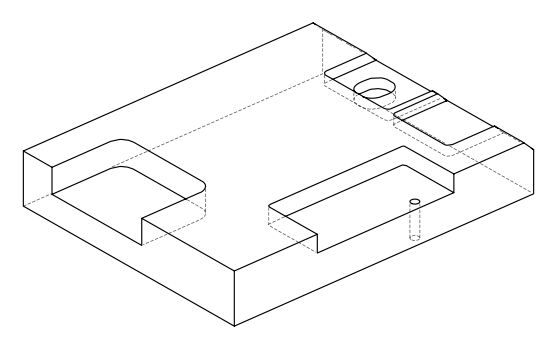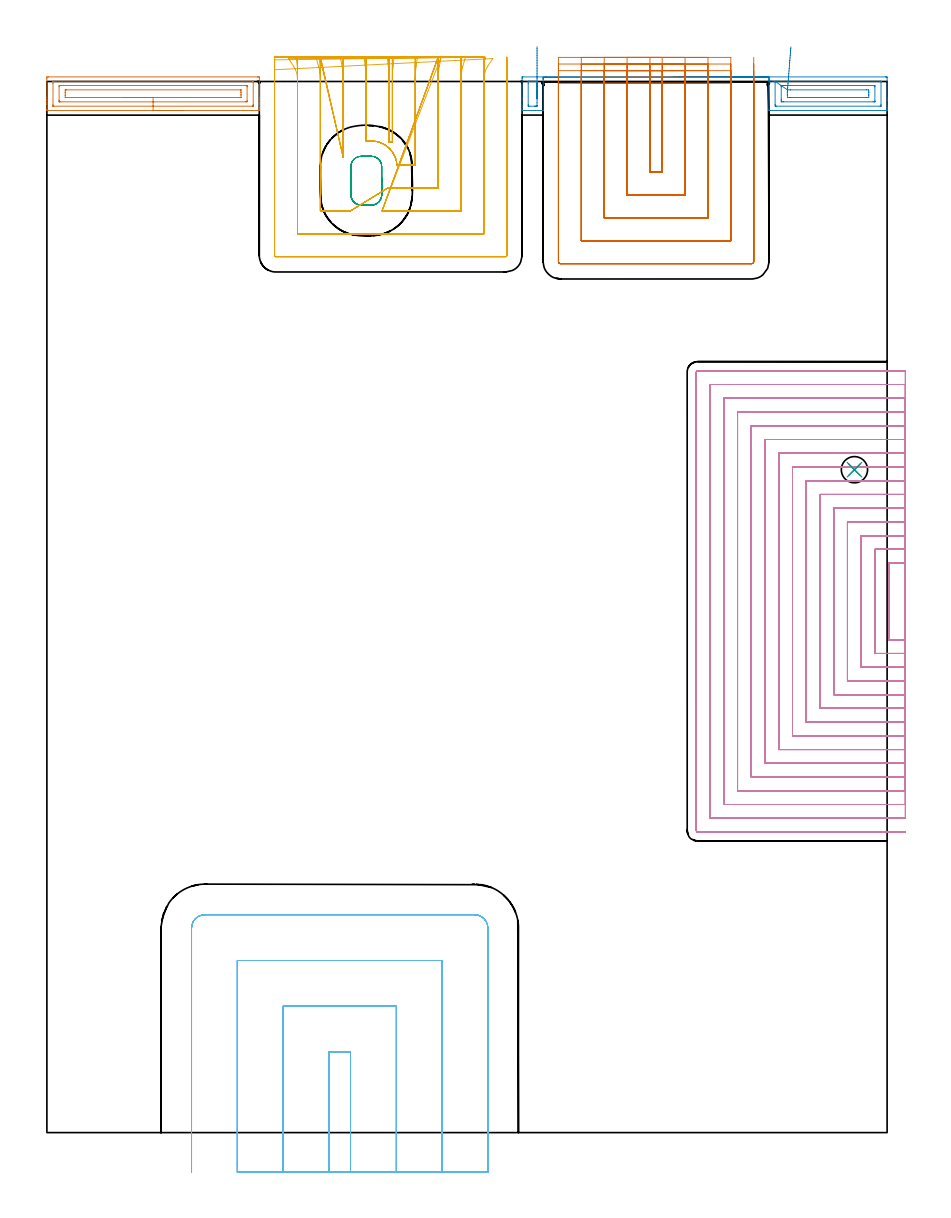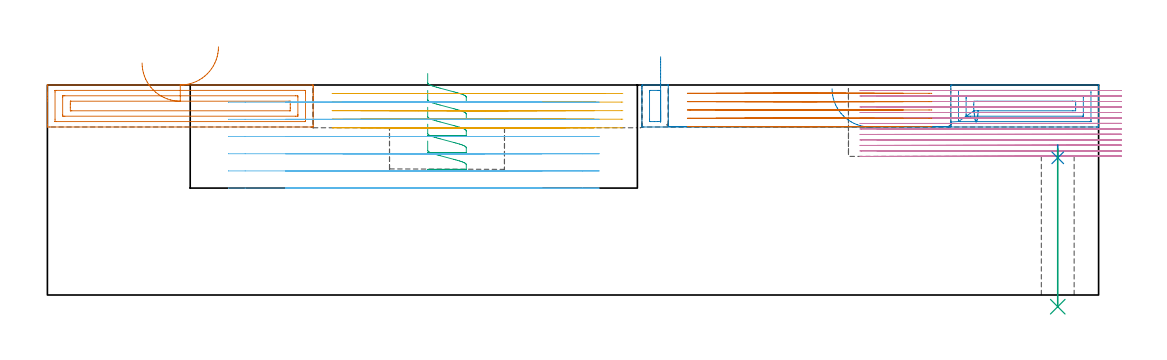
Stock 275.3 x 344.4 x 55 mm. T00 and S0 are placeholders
(PLAN: 9 operations, 7 tool changes, 169.3 min)
(1 AREA_MILL | FG_CHAMFER_SURFACE | UGT0205_001 | 2.49 min | 4588 mm3)
(2 AREA_MILL_1 | FG_CHAMFER_SURFACE_1 | UGT0205_001 | 2.62 min | 7422 mm3)
(3 MILL_RECTANGULAR_POCKET | POCKET_RECTANGULAR_STRAIGHT | UGT0201_136 | Follow Part, ap 5, ae 75% | 1.06 min | 20546 mm3)
(4 MILL_SLOT | SLOT_PARTIAL_RECTANGULAR | UGT0201_014 | Follow Part, ap 1.5, ae 75% | 129.8 min | 192353 mm3)
(5 MILL_SLOT_1 | SLOT_PARTIAL_RECTANGULAR_1 | NXT0201_013 | Follow Part, ap 2.5, ae 75% | 11.96 min | 48861 mm3)
(6 MILL_SLOT_2 | SLOT_PARTIAL_RECTANGULAR_2 | UGT0201_136 | Follow Part, ap 5, ae 75% | 12.47 min | 254989 mm3)
(7 MILL_SLOT_3 | SLOT_PARTIAL_RECTANGULAR_3 | NXT0201_013 | Follow Part, ap 2.5, ae 75% | 8.74 min | 47758 mm3)
(8 SPOT_DRILL | STEP1HOLE | NXT0321_9005460120000 | 0.03 min | 4 mm3)
(9 DRILL_THROUGH_HOLE_INTO_CENTER | STEP1HOLE | NXT0301_057 | 0.17 min | 2109 mm3)
(TOOL UGT0205_001 | Chamfer Mill 20 x 3 x 45 deg. | D20 FL50 Z2)
(TOOL UGT0201_136 | Carbide End Mill 20.0 | D20 FL30 Z4)
(TOOL UGT0201_014 | End mill 6 mm | D6 FL24 Z4)
(TOOL NXT0201_013 | ENDMILL 10mm | D10 FL30 Z4)
(TOOL NXT0321_9005460120000 | NC Spot Drill, 142deg, 12mm, Carbide, Uncoated | D12 PA142 FL30 Z2)
(TOOL NXT0301_057 | Carbide Drill 8.6mm [860.1-0860-026A1-MM 2214] | D8.6 PA140 FL47 Z2)
(OP 1 AREA_MILL)
G17 G21 G94 G90
T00 M6
G54
G17 G0 G90 X44.8 Y334.9 S1061 M3
G43 Z65. H0
G94 G1 X44.762 Z64.128 F250.
X44.648 Z63.264
X44.459 Z62.412
X44.197 Z61.58
X43.863 Z60.774
X43.46 Z60.
X42.992 Z59.264
X42.46 Z58.572
X41.871 Z57.929
X41.228 Z57.34
X40.536 Z56.808
X39.8 Z56.34
X39.026 Z55.937
X38.22 Z55.603
X37.388 Z55.341
X36.537 Z55.152
X35.672 Z55.038
X34.8 Z55.
X0.116
X0.01 Y334.903 Z54.989
X0. Y334.939 Z54.953
Y335.213 Z54.686
Y336.81 Z53.089
Y337.279 Z52.617
Y337.513 Z52.384
Y338.171 Z51.726
Y338.405 Z51.493
Y339.062 Z50.832
X0.001 Y345.305 Z44.592
X0.003 Y345.865 Z44.032
X0.007 Y345.891 Z44.005
X0.562 Y345.9 Z44.
X69.039
X69.338 Y345.896 Z44.002
X69.59 Y345.891 Z44.005
X69.6 Y345.633 Z44.263
Y339.062 Z50.832
Y338.405 Z51.493
Y338.171 Z51.726
Y337.513 Z52.384
Y337.279 Z52.617
Y336.81 Z53.089
Y335.964 Z53.935
Y335.495 Z54.403
Y335.212 Z54.686
X69.593 Y334.937 Z54.955
X69.59 Y334.903 Z54.989
X69.483 Y334.9 Z55.
X34.8
Y336.314 Z53.586
X2.267 Y336.315 Z53.585
X2.122 Y336.318 Z53.582
X2.028 Y336.321 Z53.579
X2.009 Y336.329 Z53.571
X2.007 Y336.339 Z53.561
X2.004 Y336.387 Z53.513
X2. Y336.728 Z53.172
Y343.862 Z46.038
X2.002 Y344.413 Z45.487
X2.005 Y344.455 Z45.445
X2.009 Y344.474 Z45.426
X2.013 Y344.479 Z45.421
X2.049 Y344.481 Z45.419
X2.195 Y344.485 Z45.415
X2.267 Y344.486 Z45.414
X67.333 Y344.485 Z45.415
X67.478 Y344.482 Z45.418
X67.573 Y344.479 Z45.421
X67.591 Y344.471 Z45.429
X67.593 Y344.461 Z45.439
X67.596 Y344.413 Z45.487
X67.6 Y344.072 Z45.828
Y336.938 Z52.962
X67.598 Y336.387 Z53.513
X67.595 Y336.345 Z53.555
X67.591 Y336.326 Z53.574
X67.587 Y336.321 Z53.579
X67.551 Y336.319 Z53.581
X67.405 Y336.315 Z53.585
X67.333 Y336.314 Z53.586
X34.8
Y337.728 Z52.172
X4.56
X4.119 Y337.729 Z52.171
X4.056 Y337.732 Z52.168
X4.023 Y337.735 Z52.165
X4.01 Y337.748 Z52.152
X4.005 Y337.814 Z52.086
X4.001 Y338.052 Z51.848
X4. Y338.171 Z51.729
X4.001 Y342.748 Z47.152
X4.006 Y342.867 Z47.033
X4.018 Y343.065 Z46.835
X4.119 Y343.067 Z46.833
X4.568 Y343.071 Z46.829
X65.04 Y343.072 Z46.828
X65.481 Y343.071 Z46.829
X65.544 Y343.068 Z46.832
X65.577 Y343.065 Z46.835
X65.59 Y343.052 Z46.848
X65.595 Y342.986 Z46.914
X65.599 Y342.748 Z47.152
X65.6 Y342.629 Z47.271
X65.599 Y338.052 Z51.848
X65.594 Y337.933 Z51.967
X65.582 Y337.735 Z52.165
X65.481 Y337.733 Z52.167
X65.032 Y337.729 Z52.171
X34.8 Y337.728 Z52.172
Y339.143 Z50.757
X6.163
X6.072 Y339.144 Z50.756
X6.028 Y339.147 Z50.753
X6.013 Y339.149 Z50.751
X6.01 Y339.161 Z50.739
X6.001 Y339.851 Z50.049
X6. Y339.954 Z49.946
Y340.743 Z49.157
X6.001 Y340.846 Z49.054
X6.007 Y341.628 Z48.272
X6.012 Y341.651 Z48.249
X6.029 Y341.653 Z48.247
X6.079 Y341.655 Z48.245
X6.18 Y341.657 Z48.243
X6.382
X63.437
X63.528 Y341.655 Z48.245
X63.572 Y341.653 Z48.247
X63.587 Y341.651 Z48.249
X63.59 Y341.639 Z48.261
X63.6 Y340.949 Z48.951
Y340.846 Z49.054
Y340.057 Z49.843
Y339.954 Z49.946
X63.593 Y339.172 Z50.728
X63.588 Y339.149 Z50.751
X63.571 Y339.147 Z50.753
X63.521 Y339.145 Z50.755
X63.42 Y339.143 Z50.757
X63.218
X34.8
X33.928 Z50.795
X33.064 Z50.909
X32.212 Z51.098
X31.38 Z51.36
X30.574 Z51.694
X29.8 Z52.097
X29.064 Z52.566
X28.372 Z53.097
X27.729 Z53.686
X27.14 Z54.33
X26.609 Z55.022
X26.14 Z55.757
X25.737 Z56.531
X25.403 Z57.337
X25.141 Z58.169
X24.952 Z59.021
X24.838 Z59.886
X24.8 Z60.757
G0 Z65.
M5
M2
(OP 2 AREA_MILL_1)
G17 G21 G94 G90
T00 M6
G54
G17 G0 G90 X205.5 Y345.9 S1061 M3
G43 Z65. H0
Z54.
G94 G1 X205.538 Z53.129 F250.
X205.652 Z52.264
X205.841 Z51.412
X206.103 Z50.58
X206.437 Z49.774
X206.84 Z49.
X207.308 Z48.264
X207.84 Z47.572
X208.429 Z46.929
X209.072 Z46.34
X209.764 Z45.809
X210.5 Z45.34
X211.274 Z44.937
X212.08 Z44.603
X212.912 Z44.341
X213.764 Z44.152
X214.628 Z44.038
X215.5 Z44.
X274.721
X275.021 Y345.897 Z44.002
X275.29 Y345.891 Z44.006
X275.3 Y345.617 Z44.28
Y339.062 Z50.832
Y338.438 Z51.46
Y338.171 Z51.726
Y336.387 Z53.508
Y335.852 Z54.046
Y335.495 Z54.403
Y335.257 Z54.642
X275.293 Y334.942 Z54.949
X275.29 Y334.903 Z54.988
X275.167 Y334.9 Z55.
X236.873
X236.61 Y334.904 Z54.99
X236.606 Y334.99 Z54.905
X236.6 Y335.265 Z54.63
Y345.799 Z44.1
X236.428 Z44.099
X236.147 Y345.8 Z44.1
X236.019 Y345.798 Z44.096
X236.016 Y345.796 Z44.093
X236.013 Y345.799 Z44.098
Y345.8 Z44.1
X236.009 Y345.797 Z44.097
X236.006 Z44.095
X236.004 Z44.096
X235.986 Y345.8 Z44.1
X235.963
X235.929 Y345.799 Z44.095
X235.812
X235.752
X235.537 Y345.8 Z44.1
X163.848
X163.403 Y345.799 Z44.095
X163.393 Y345.801 Z44.099
X163.304 Y345.8 Z44.1
X162.6
Y345.354 Z44.546
X162.599 Y345.35 Z44.547
X162.6 Y345.304 Z44.594
Y345.129 Z44.769
Y334.934 Z54.962
X162.59 Y334.904 Z54.993
X162.588 Y334.902 Z54.995
X162.513 Y334.9 Z55.
X155.833
X155.71 Y334.903 Z54.988
X155.707 Y334.942 Z54.949
X155.7 Y335.257 Z54.642
Y335.853 Z54.046
Y336.387 Z53.508
Y338.438 Z51.46
Y339.062 Z50.832
Y345.304 Z44.592
X155.702 Y345.619 Z44.278
X155.71 Y345.891 Z44.005
X155.982 Y345.899 Z43.999
X215.5 Y345.9 Z44.
X217.114 Y345.8 Z44.1
X235.537
X235.752 Y345.799 Z44.095
X235.773
X235.929
X235.94 Z44.097
X235.963 Y345.8 Z44.1
X235.985
X236.004 Y345.797 Z44.096
X236.006 Z44.095
X236.009 Z44.097
X236.012 Y345.8 Z44.1
X236.013 Y345.799 Z44.098
X236.016 Y345.796 Z44.093
X236.019 Y345.797 Z44.097
X236.147 Y345.8 Z44.1
X236.6 Y345.799
X236.607 Y344.592 Z45.307
X238.61 Y344.469 Z45.431
X238.809 Y344.479 Z45.421
X238.954 Y344.484 Z45.416
X239.027 Y344.485 Z45.415
X239.099 Y344.486 Z45.414
X273.013 Y344.485 Z45.415
X273.159 Y344.483 Z45.417
X273.254 Y344.479 Z45.421
X273.291 Y344.473 Z45.427
X273.294 Y344.463 Z45.437
X273.297 Y344.413 Z45.487
X273.3 Y344.053 Z45.847
Y336.919 Z52.981
X273.297 Y336.387 Z53.513
X273.294 Y336.343 Z53.557
X273.291 Y336.326 Z53.574
X273.231 Y336.321 Z53.579
X273.086 Y336.316 Z53.584
X273.013 Y336.314 Z53.586
X239.027 Y336.315 Z53.585
X238.881 Y336.317 Z53.583
X238.61 Y336.323 Z53.577
X238.607 Y336.387 Z53.513
X238.601 Y336.887 Z53.014
Y344.02 Z45.88
X238.607 Y344.413 Z45.487
X238.61 Y344.469 Z45.431
X240.614 Y343.065 Z46.835
X240.66 Y343.066 Z46.834
X240.881 Y343.069 Z46.831
X241.33 Y343.071 Z46.829
X241.771
X271.159
X271.222 Y343.07 Z46.83
X271.26 Y343.068 Z46.832
X271.276 Y343.065 Z46.835
X271.29 Y343.05 Z46.85
X271.297 Y342.77 Z47.13
X271.299 Y342.629 Z47.271
X271.3 Y338.03 Z51.87
X271.297 Y337.889 Z52.011
X271.292 Y337.795 Z52.105
X271.287 Y337.735 Z52.165
X271.268 Y337.733 Z52.167
X271.159 Y337.731 Z52.169
X270.71 Y337.729 Z52.171
X241.322
X240.881 Y337.73 Z52.17
X240.734 Y337.732 Z52.168
X240.625 Y337.735 Z52.165
X240.61 Y337.89 Z52.01
X240.604 Y338.171 Z51.729
X240.601 Y338.451 Z51.449
Y342.629 Z47.271
X240.602 Y342.908 Z46.992
X240.614 Y343.065 Z46.835
X242.662 Y341.65 Z48.25
X242.746 Y341.653 Z48.247
X243.552 Y341.657 Z48.243
X243.632
X268.568
X269.288 Y341.65 Z48.25
X269.299 Y340.924 Z48.976
X269.3 Y340.846 Z49.054
Y340.032 Z49.868
X269.299 Y339.954 Z49.946
X269.291 Y339.15 Z50.75
X268.487 Y339.143 Z50.757
X268.407
X243.472
X242.662 Y339.15 Z50.75
X242.604 Y339.954 Z49.946
X242.601 Y340.015 Z49.885
Y340.846 Z49.054
X242.603 Y340.905 Z48.995
X242.662 Y341.65 Z48.25
X242.713 Y342.292 Z47.661
X242.767 Y342.983 Z47.131
X242.825 Y343.717 Z46.664
X242.887 Y344.489 Z46.262
X242.95 Y345.293 Z45.93
X243.016 Y346.123 Z45.669
X243.083 Y346.972 Z45.481
X243.152 Y347.835 Z45.369
X243.22 Y348.704 Z45.332
X243.289 Y349.573 Z45.371
X243.358 Y350.435 Z45.487
X243.425 Y351.283 Z45.677
X243.49 Y352.112 Z45.94
X243.554 Y352.915 Z46.275
X243.615 Y353.686 Z46.679
X243.673 Y354.419 Z47.149
X243.728 Y355.108 Z47.682
X243.778 Y355.748 Z48.272
G0 Z65.
X160.6 Y355.793
Z48.249
G1 Y355.15 Z47.66
Y354.458 Z47.129
Y353.722 Z46.66
Y352.948 Z46.257
Y352.142 Z45.923
Y351.31 Z45.661
Y350.458 Z45.472
Y349.593 Z45.358
Y348.722 Z45.32
Y347.85 Z45.358
Y346.985 Z45.472
Y346.134 Z45.661
Y345.302 Z45.923
Y344.496 Z46.257
Y343.722 Z46.66
Y342.986 Z47.129
Y342.294 Z47.66
Y341.651 Z48.249
Y337.411 Z52.489
X160.599 Y336.519 Z53.381
X160.597 Y336.387 Z53.513
X160.594 Y336.34 Z53.56
X160.591 Y336.323 Z53.577
X160.423 Y336.32 Z53.58
X160.132 Y336.316 Z53.584
X159.987 Y336.314 Z53.586
X159.914
X157.987 Y336.315 Z53.585
X157.842 Y336.318 Z53.582
X157.746 Y336.321 Z53.579
X157.709 Y336.326 Z53.574
X157.707 Y336.337 Z53.563
X157.704 Y336.387 Z53.513
X157.7 Y336.747 Z53.153
Y343.881 Z46.019
X157.704 Y344.413 Z45.487
X157.706 Y344.457 Z45.443
X157.709 Y344.474 Z45.426
X157.769 Y344.479 Z45.421
X157.914 Y344.484 Z45.416
X157.987 Y344.485 Z45.415
X158.95 Y344.486 Z45.414
X159.772 Y344.482 Z45.418
X159.841 Y344.479 Z45.421
X160.59 Y344.413 Z45.487
X160.599 Y343.653 Z46.247
X160.6 Y343.521 Z46.379
Y342.761 Z47.139
Y341.651 Z48.249
Y341.061 Z48.892
Y340.53 Z49.585
Y340.062 Z50.32
Y339.659 Z51.094
Y339.325 Z51.9
Y339.063 Z52.732
Y338.874 Z53.584
Y338.76 Z54.449
Y338.722 Z55.32
Y338.76 Z56.192
Y338.874 Z57.057
Y339.063 Z57.908
Y339.325 Z58.74
Y339.659 Z59.546
Y340.062 Z60.32
Y340.53 Z61.056
Y341.061 Z61.748
Y341.651 Z62.391
G0 Z65.
M5
M2
(OP 3 MILL_RECTANGULAR_POCKET)
G17 G21 G94 G90
T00 M6
G54
G17 G0 G90 X99.6 Y316.404 S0 M3
G43 Z65. H0
Z58.
G94 G1 Y307.116 Z55.511 F250.
X99.663 Y306.622 Z55.378
X99.798 Y306.143 Z55.244
X100. Y305.689 Z55.111
X100.267 Y305.269 Z54.978
X100.592 Y304.892 Z54.845
X100.969 Y304.567 Z54.711
X101.389 Y304.3 Z54.578
X101.843 Y304.098 Z54.445
X102.322 Y303.963 Z54.311
X102.816 Y303.9 Z54.178
X106.484 Z53.195
X106.978 Y303.963 Z53.062
X107.457 Y304.098 Z52.928
X107.911 Y304.3 Z52.795
X108.331 Y304.567 Z52.662
X108.708 Y304.892 Z52.528
X109.033 Y305.269 Z52.395
X109.3 Y305.689 Z52.262
X109.502 Y306.143 Z52.129
X109.637 Y306.622 Z51.995
X109.7 Y307.116 Z51.862
Y307.3 Z51.812
Y311.9 Z50.58
Y316.5 F500.
G3 X106.3 Y319.9 R3.4
G1 X103.
G3 X99.6 Y316.5 R3.4
G1 Y307.3
G3 X103. Y303.9 R3.4
G1 X106.3
G3 X109.7 Y307.3 R3.4
G1 Y311.9
Y312.9
G0 X99.6 Y316.404 Z53.58
G1 Y307.3 Z51.141 F250.
Y307.116 Z51.091
X99.663 Y306.622 Z50.958
X99.798 Y306.143 Z50.825
X100. Y305.689 Z50.691
X100.267 Y305.269 Z50.558
X100.592 Y304.892 Z50.425
X100.969 Y304.567 Z50.291
X101.389 Y304.3 Z50.158
X101.843 Y304.098 Z50.025
X102.322 Y303.963 Z49.891
X102.816 Y303.9 Z49.758
X106.484 Z48.775
X106.978 Y303.963 Z48.642
X107.457 Y304.098 Z48.508
X107.911 Y304.3 Z48.375
X108.331 Y304.567 Z48.242
X108.708 Y304.892 Z48.108
X109.033 Y305.269 Z47.975
X109.3 Y305.689 Z47.842
X109.502 Y306.143 Z47.709
X109.637 Y306.622 Z47.575
X109.7 Y307.116 Z47.442
Y311.9 Z46.16
Y316.5 F500.
G3 X106.3 Y319.9 R3.4
G1 X103.
G3 X99.6 Y316.5 R3.4
G1 Y307.3
G3 X103. Y303.9 R3.4
G1 X106.3
G3 X109.7 Y307.3 R3.4
G1 Y311.9
Y312.9
G0 X99.6 Y316.404 Z49.16
G1 Y307.116 Z46.671 F250.
X99.663 Y306.622 Z46.538
X99.798 Y306.143 Z46.405
X100. Y305.689 Z46.271
X100.267 Y305.269 Z46.138
X100.592 Y304.892 Z46.005
X100.969 Y304.567 Z45.871
X101.389 Y304.3 Z45.738
X101.843 Y304.098 Z45.605
X102.322 Y303.963 Z45.471
X102.816 Y303.9 Z45.338
X106.484 Z44.355
X106.978 Y303.963 Z44.222
X107.457 Y304.098 Z44.088
X107.911 Y304.3 Z43.955
X108.331 Y304.567 Z43.822
X108.708 Y304.892 Z43.688
X109.033 Y305.269 Z43.555
X109.3 Y305.689 Z43.422
X109.502 Y306.143 Z43.289
X109.637 Y306.622 Z43.155
X109.7 Y307.116 Z43.022
Y307.3 Z42.973
Y311.9 Z41.74
Y316.5 F500.
G3 X106.3 Y319.9 R3.4
G1 X103.
G3 X99.6 Y316.5 R3.4
G1 Y307.3
G3 X103. Y303.9 R3.4
G1 X106.3
G3 X109.7 Y307.3 R3.4
G1 Y311.9
Y312.9
G0 X99.6 Y316.404 Z44.74
G1 Y307.116 Z42.251 F250.
X99.663 Y306.622 Z42.118
X99.798 Y306.143 Z41.985
X100. Y305.689 Z41.851
X100.267 Y305.269 Z41.718
X100.592 Y304.892 Z41.585
X100.969 Y304.567 Z41.451
X101.389 Y304.3 Z41.318
X101.843 Y304.098 Z41.185
X102.322 Y303.963 Z41.051
X102.816 Y303.9 Z40.918
X106.484 Z39.935
X106.978 Y303.963 Z39.802
X107.457 Y304.098 Z39.668
X107.911 Y304.3 Z39.535
X108.331 Y304.567 Z39.402
X108.708 Y304.892 Z39.269
X109.033 Y305.269 Z39.135
X109.3 Y305.689 Z39.002
X109.502 Y306.143 Z38.869
X109.637 Y306.622 Z38.735
X109.7 Y307.116 Z38.602
Y307.3 Z38.553
Y311.9 Z37.32
Y316.5 F500.
G3 X106.3 Y319.9 R3.4
G1 X103.
G3 X99.6 Y316.5 R3.4
G1 Y307.3
G3 X103. Y303.9 R3.4
G1 X106.3
G3 X109.7 Y307.3 R3.4
G1 Y311.9
Y312.9
G0 X99.6 Y316.404 Z40.32
G1 Y307.116 Z37.831 F250.
X99.663 Y306.622 Z37.698
X99.798 Y306.143 Z37.565
X100. Y305.689 Z37.431
X100.267 Y305.269 Z37.298
X100.592 Y304.892 Z37.165
X100.969 Y304.567 Z37.031
X101.389 Y304.3 Z36.898
X101.843 Y304.098 Z36.765
X102.322 Y303.963 Z36.631
X102.816 Y303.9 Z36.498
X106.484 Z35.515
X106.978 Y303.963 Z35.382
X107.457 Y304.098 Z35.248
X107.911 Y304.3 Z35.115
X108.331 Y304.567 Z34.982
X108.708 Y304.892 Z34.849
X109.033 Y305.269 Z34.715
X109.3 Y305.689 Z34.582
X109.502 Y306.143 Z34.449
X109.637 Y306.622 Z34.315
X109.7 Y307.116 Z34.182
Y307.3 Z34.133
Y311.9 Z32.9
Y316.5 F500.
G3 X106.3 Y319.9 R3.4
G1 X103.
G3 X99.6 Y316.5 R3.4
G1 Y307.3
G3 X103. Y303.9 R3.4
G1 X106.3
G3 X109.7 Y307.3 R3.4
G1 Y311.9
Y312.9
G0 Z65.
M5
M2
(OP 4 MILL_SLOT)
G17 G21 G94 G90
T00 M6
G54
G17 G0 G90 X281.3 Y186.6 S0 M3
G43 Z65. H0
Z53.561
G94 G1 X278.3 F250.
X275.8 F500.
Y161.5
X278.3
X281.3 F250.
Y191.1
X278.3
X271.3 F500.
Y157.
X278.3
X281.3 F250.
Y195.6
X278.3
X266.8 F500.
Y152.5
X278.3
X281.3 F250.
Y200.1
X278.3
X262.3 F500.
Y148.
X278.3
X281.3 F250.
Y204.6
X278.3
X257.8 F500.
Y143.5
X278.3
X281.3 F250.
Y209.1
X278.3
X253.3 F500.
Y139.
X278.3
X281.3 F250.
Y213.6
X278.3
X248.8 F500.
Y134.5
X278.3
X281.3 F250.
Y218.1
X278.3
X244.3 F500.
Y130.
X278.3
X281.3 F250.
Y222.6
X278.3
X239.8 F500.
Y125.5
X278.3
X281.3 F250.
Y227.1
X278.3
X235.3 F500.
Y121.
X278.3
X281.3 F250.
Y231.6
X278.3
X230.8 F500.
Y116.5
X278.3
X281.3 F250.
Y236.1
X278.3
X226.3 F500.
Y112.
X278.3
X281.3 F250.
Y240.6
X278.3
X221.8 F500.
Y107.5
X278.3
X281.3 F250.
Y245.1
X278.3
X217.3 F500.
Y103.
X278.3
X281.3 F250.
Y249.6
X278.3
X213.2 F500.
G3 X212.8 Y249.2 R0.4
G1 Y98.9
G3 X213.2 Y98.5 R0.4
G1 X278.3
X281.3 F250.
G0 Y186.6 Z52.123
G1 X278.3
X275.8 F500.
Y161.5
X278.3
X281.3 F250.
Y191.1
X278.3
X271.3 F500.
Y157.
X278.3
X281.3 F250.
Y195.6
X278.3
X266.8 F500.
Y152.5
X278.3
X281.3 F250.
Y200.1
X278.3
X262.3 F500.
Y148.
X278.3
X281.3 F250.
Y204.6
X278.3
X257.8 F500.
Y143.5
X278.3
X281.3 F250.
Y209.1
X278.3
X253.3 F500.
Y139.
X278.3
X281.3 F250.
Y213.6
X278.3
X248.8 F500.
Y134.5
X278.3
X281.3 F250.
Y218.1
X278.3
X244.3 F500.
Y130.
X278.3
X281.3 F250.
Y222.6
X278.3
X239.8 F500.
Y125.5
X278.3
X281.3 F250.
Y227.1
X278.3
X235.3 F500.
Y121.
X278.3
X281.3 F250.
Y231.6
X278.3
X230.8 F500.
Y116.5
X278.3
X281.3 F250.
Y236.1
X278.3
X226.3 F500.
Y112.
X278.3
X281.3 F250.
Y240.6
X278.3
X221.8 F500.
Y107.5
X278.3
X281.3 F250.
Y245.1
X278.3
X217.3 F500.
Y103.
X278.3
X281.3 F250.
Y249.6
X278.3
X213.2 F500.
G3 X212.8 Y249.2 R0.4
G1 Y98.9
G3 X213.2 Y98.5 R0.4
G1 X278.3
X281.3 F250.
G0 Y186.6 Z50.685
G1 X278.3
X275.8 F500.
Y161.5
X278.3
X281.3 F250.
Y191.1
X278.3
X271.3 F500.
Y157.
X278.3
X281.3 F250.
Y195.6
X278.3
X266.8 F500.
Y152.5
X278.3
X281.3 F250.
Y200.1
X278.3
X262.3 F500.
Y148.
X278.3
X281.3 F250.
Y204.6
X278.3
X257.8 F500.
Y143.5
X278.3
X281.3 F250.
Y209.1
X278.3
X253.3 F500.
Y139.
X278.3
X281.3 F250.
Y213.6
X278.3
X248.8 F500.
Y134.5
X278.3
X281.3 F250.
Y218.1
X278.3
X244.3 F500.
Y130.
X278.3
X281.3 F250.
Y222.6
X278.3
X239.8 F500.
Y125.5
X278.3
X281.3 F250.
Y227.1
X278.3
X235.3 F500.
Y121.
X278.3
X281.3 F250.
Y231.6
X278.3
X230.8 F500.
Y116.5
X278.3
X281.3 F250.
Y236.1
X278.3
X226.3 F500.
Y112.
X278.3
X281.3 F250.
Y240.6
X278.3
X221.8 F500.
Y107.5
X278.3
X281.3 F250.
Y245.1
X278.3
X217.3 F500.
Y103.
X278.3
X281.3 F250.
Y249.6
X278.3
X213.2 F500.
G3 X212.8 Y249.2 R0.4
G1 Y98.9
G3 X213.2 Y98.5 R0.4
G1 X278.3
X281.3 F250.
G0 Y186.6 Z49.246
G1 X278.3
X275.8 F500.
Y161.5
X278.3
X281.3 F250.
Y191.1
X278.3
X271.3 F500.
Y157.
X278.3
X281.3 F250.
Y195.6
X278.3
X266.8 F500.
Y152.5
X278.3
X281.3 F250.
Y200.1
X278.3
X262.3 F500.
Y148.
X278.3
X281.3 F250.
Y204.6
X278.3
X257.8 F500.
Y143.5
X278.3
X281.3 F250.
Y209.1
X278.3
X253.3 F500.
Y139.
X278.3
X281.3 F250.
Y213.6
X278.3
X248.8 F500.
Y134.5
X278.3
X281.3 F250.
Y218.1
X278.3
X244.3 F500.
Y130.
X278.3
X281.3 F250.
Y222.6
X278.3
X239.8 F500.
Y125.5
X278.3
X281.3 F250.
Y227.1
X278.3
X235.3 F500.
Y121.
X278.3
X281.3 F250.
Y231.6
X278.3
X230.8 F500.
Y116.5
X278.3
X281.3 F250.
Y236.1
X278.3
X226.3 F500.
Y112.
X278.3
X281.3 F250.
Y240.6
X278.3
X221.8 F500.
Y107.5
X278.3
X281.3 F250.
Y245.1
X278.3
X217.3 F500.
Y103.
X278.3
X281.3 F250.
Y249.6
X278.3
X213.2 F500.
G3 X212.8 Y249.2 R0.4
G1 Y98.9
G3 X213.2 Y98.5 R0.4
G1 X278.3
X281.3 F250.
G0 Y186.6 Z47.808
G1 X278.3
X275.8 F500.
Y161.5
X278.3
X281.3 F250.
Y191.1
X278.3
X271.3 F500.
Y157.
X278.3
X281.3 F250.
Y195.6
X278.3
X266.8 F500.
Y152.5
X278.3
X281.3 F250.
Y200.1
X278.3
X262.3 F500.
Y148.
X278.3
X281.3 F250.
Y204.6
X278.3
X257.8 F500.
Y143.5
X278.3
X281.3 F250.
Y209.1
X278.3
X253.3 F500.
Y139.
X278.3
X281.3 F250.
Y213.6
X278.3
X248.8 F500.
Y134.5
X278.3
X281.3 F250.
Y218.1
X278.3
X244.3 F500.
Y130.
X278.3
X281.3 F250.
Y222.6
X278.3
X239.8 F500.
Y125.5
X278.3
X281.3 F250.
Y227.1
X278.3
X235.3 F500.
Y121.
X278.3
X281.3 F250.
Y231.6
X278.3
X230.8 F500.
Y116.5
X278.3
X281.3 F250.
Y236.1
X278.3
X226.3 F500.
Y112.
X278.3
X281.3 F250.
Y240.6
X278.3
X221.8 F500.
Y107.5
X278.3
X281.3 F250.
Y245.1
X278.3
X217.3 F500.
Y103.
X278.3
X281.3 F250.
Y249.6
X278.3
X213.2 F500.
G3 X212.8 Y249.2 R0.4
G1 Y98.9
G3 X213.2 Y98.5 R0.4
G1 X278.3
X281.3 F250.
G0 Y186.6 Z46.369
G1 X278.3
X275.8 F500.
Y161.5
X278.3
X281.3 F250.
Y191.1
X278.3
X271.3 F500.
Y157.
X278.3
X281.3 F250.
Y195.6
X278.3
X266.8 F500.
Y152.5
X278.3
X281.3 F250.
Y200.1
X278.3
X262.3 F500.
Y148.
X278.3
X281.3 F250.
Y204.6
X278.3
X257.8 F500.
Y143.5
X278.3
X281.3 F250.
Y209.1
X278.3
X253.3 F500.
Y139.
X278.3
X281.3 F250.
Y213.6
X278.3
X248.8 F500.
Y134.5
X278.3
X281.3 F250.
Y218.1
X278.3
X244.3 F500.
Y130.
X278.3
X281.3 F250.
Y222.6
X278.3
X239.8 F500.
Y125.5
X278.3
X281.3 F250.
Y227.1
X278.3
X235.3 F500.
Y121.
X278.3
X281.3 F250.
Y231.6
X278.3
X230.8 F500.
Y116.5
X278.3
X281.3 F250.
Y236.1
X278.3
X226.3 F500.
Y112.
X278.3
X281.3 F250.
Y240.6
X278.3
X221.8 F500.
Y107.5
X278.3
X281.3 F250.
Y245.1
X278.3
X217.3 F500.
Y103.
X278.3
X281.3 F250.
Y249.6
X278.3
X213.2 F500.
G3 X212.8 Y249.2 R0.4
G1 Y98.9
G3 X213.2 Y98.5 R0.4
G1 X278.3
X281.3 F250.
G0 Y186.6 Z44.931
G1 X278.3
X275.8 F500.
Y161.5
X278.3
X281.3 F250.
Y191.1
X278.3
X271.3 F500.
Y157.
X278.3
X281.3 F250.
Y195.6
X278.3
X266.8 F500.
Y152.5
X278.3
X281.3 F250.
Y200.1
X278.3
X262.3 F500.
Y148.
X278.3
X281.3 F250.
Y204.6
X278.3
X257.8 F500.
Y143.5
X278.3
X281.3 F250.
Y209.1
X278.3
X253.3 F500.
Y139.
X278.3
X281.3 F250.
Y213.6
X278.3
X248.8 F500.
Y134.5
X278.3
X281.3 F250.
Y218.1
X278.3
X244.3 F500.
Y130.
X278.3
X281.3 F250.
Y222.6
X278.3
X239.8 F500.
Y125.5
X278.3
X281.3 F250.
Y227.1
X278.3
X235.3 F500.
Y121.
X278.3
X281.3 F250.
Y231.6
X278.3
X230.8 F500.
Y116.5
X278.3
X281.3 F250.
Y236.1
X278.3
X226.3 F500.
Y112.
X278.3
X281.3 F250.
Y240.6
X278.3
X221.8 F500.
Y107.5
X278.3
X281.3 F250.
Y245.1
X278.3
X217.3 F500.
Y103.
X278.3
X281.3 F250.
Y249.6
X278.3
X213.2 F500.
G3 X212.8 Y249.2 R0.4
G1 Y98.9
G3 X213.2 Y98.5 R0.4
G1 X278.3
X281.3 F250.
G0 Y186.6 Z43.492
G1 X278.3
X275.8 F500.
Y161.5
X278.3
X281.3 F250.
Y191.1
X278.3
X271.3 F500.
Y157.
X278.3
X281.3 F250.
Y195.6
X278.3
X266.8 F500.
Y152.5
X278.3
X281.3 F250.
Y200.1
X278.3
X262.3 F500.
Y148.
X278.3
X281.3 F250.
Y204.6
X278.3
X257.8 F500.
Y143.5
X278.3
X281.3 F250.
Y209.1
X278.3
X253.3 F500.
Y139.
X278.3
X281.3 F250.
Y213.6
X278.3
X248.8 F500.
Y134.5
X278.3
X281.3 F250.
Y218.1
X278.3
X244.3 F500.
Y130.
X278.3
X281.3 F250.
Y222.6
X278.3
X239.8 F500.
Y125.5
X278.3
X281.3 F250.
Y227.1
X278.3
X235.3 F500.
Y121.
X278.3
X281.3 F250.
Y231.6
X278.3
X230.8 F500.
Y116.5
X278.3
X281.3 F250.
Y236.1
X278.3
X226.3 F500.
Y112.
X278.3
X281.3 F250.
Y240.6
X278.3
X221.8 F500.
Y107.5
X278.3
X281.3 F250.
Y245.1
X278.3
X217.3 F500.
Y103.
X278.3
X281.3 F250.
Y249.6
X278.3
X213.2 F500.
G3 X212.8 Y249.2 R0.4
G1 Y98.9
G3 X213.2 Y98.5 R0.4
G1 X278.3
X281.3 F250.
G0 Y186.6 Z42.054
G1 X278.3
X275.8 F500.
Y161.5
X278.3
X281.3 F250.
Y191.1
X278.3
X271.3 F500.
Y157.
X278.3
X281.3 F250.
Y195.6
X278.3
X266.8 F500.
Y152.5
X278.3
X281.3 F250.
Y200.1
X278.3
X262.3 F500.
Y148.
X278.3
X281.3 F250.
Y204.6
X278.3
X257.8 F500.
Y143.5
X278.3
X281.3 F250.
Y209.1
X278.3
X253.3 F500.
Y139.
X278.3
X281.3 F250.
Y213.6
X278.3
X248.8 F500.
Y134.5
X278.3
X281.3 F250.
Y218.1
X278.3
X244.3 F500.
Y130.
X278.3
X281.3 F250.
Y222.6
X278.3
X239.8 F500.
Y125.5
X278.3
X281.3 F250.
Y227.1
X278.3
X235.3 F500.
Y121.
X278.3
X281.3 F250.
Y231.6
X278.3
X230.8 F500.
Y116.5
X278.3
X281.3 F250.
Y236.1
X278.3
X226.3 F500.
Y112.
X278.3
X281.3 F250.
Y240.6
X278.3
X221.8 F500.
Y107.5
X278.3
X281.3 F250.
Y245.1
X278.3
X217.3 F500.
Y103.
X278.3
X281.3 F250.
Y249.6
X278.3
X213.2 F500.
G3 X212.8 Y249.2 R0.4
G1 Y98.9
G3 X213.2 Y98.5 R0.4
G1 X278.3
X281.3 F250.
G0 Y186.6 Z40.615
G1 X278.3
X275.8 F500.
Y161.5
X278.3
X281.3 F250.
Y191.1
X278.3
X271.3 F500.
Y157.
X278.3
X281.3 F250.
Y195.6
X278.3
X266.8 F500.
Y152.5
X278.3
X281.3 F250.
Y200.1
X278.3
X262.3 F500.
Y148.
X278.3
X281.3 F250.
Y204.6
X278.3
X257.8 F500.
Y143.5
X278.3
X281.3 F250.
Y209.1
X278.3
X253.3 F500.
Y139.
X278.3
X281.3 F250.
Y213.6
X278.3
X248.8 F500.
Y134.5
X278.3
X281.3 F250.
Y218.1
X278.3
X244.3 F500.
Y130.
X278.3
X281.3 F250.
Y222.6
X278.3
X239.8 F500.
Y125.5
X278.3
X281.3 F250.
Y227.1
X278.3
X235.3 F500.
Y121.
X278.3
X281.3 F250.
Y231.6
X278.3
X230.8 F500.
Y116.5
X278.3
X281.3 F250.
Y236.1
X278.3
X226.3 F500.
Y112.
X278.3
X281.3 F250.
Y240.6
X278.3
X221.8 F500.
Y107.5
X278.3
X281.3 F250.
Y245.1
X278.3
X217.3 F500.
Y103.
X278.3
X281.3 F250.
Y249.6
X278.3
X213.2 F500.
G3 X212.8 Y249.2 R0.4
G1 Y98.9
G3 X213.2 Y98.5 R0.4
G1 X278.3
X281.3 F250.
G0 Y186.6 Z39.177
G1 X278.3
X275.8 F500.
Y161.5
X278.3
X281.3 F250.
Y191.1
X278.3
X271.3 F500.
Y157.
X278.3
X281.3 F250.
Y195.6
X278.3
X266.8 F500.
Y152.5
X278.3
X281.3 F250.
Y200.1
X278.3
X262.3 F500.
Y148.
X278.3
X281.3 F250.
Y204.6
X278.3
X257.8 F500.
Y143.5
X278.3
X281.3 F250.
Y209.1
X278.3
X253.3 F500.
Y139.
X278.3
X281.3 F250.
Y213.6
X278.3
X248.8 F500.
Y134.5
X278.3
X281.3 F250.
Y218.1
X278.3
X244.3 F500.
Y130.
X278.3
X281.3 F250.
Y222.6
X278.3
X239.8 F500.
Y125.5
X278.3
X281.3 F250.
Y227.1
X278.3
X235.3 F500.
Y121.
X278.3
X281.3 F250.
Y231.6
X278.3
X230.8 F500.
Y116.5
X278.3
X281.3 F250.
Y236.1
X278.3
X226.3 F500.
Y112.
X278.3
X281.3 F250.
Y240.6
X278.3
X221.8 F500.
Y107.5
X278.3
X281.3 F250.
Y245.1
X278.3
X217.3 F500.
Y103.
X278.3
X281.3 F250.
Y249.6
X278.3
X213.2 F500.
G3 X212.8 Y249.2 R0.4
G1 Y98.9
G3 X213.2 Y98.5 R0.4
G1 X278.3
X281.3 F250.
G0 Y186.6 Z37.738
G1 X278.3
X275.8 F500.
Y161.5
X278.3
X281.3 F250.
Y191.1
X278.3
X271.3 F500.
Y157.
X278.3
X281.3 F250.
Y195.6
X278.3
X266.8 F500.
Y152.5
X278.3
X281.3 F250.
Y200.1
X278.3
X262.3 F500.
Y148.
X278.3
X281.3 F250.
Y204.6
X278.3
X257.8 F500.
Y143.5
X278.3
X281.3 F250.
Y209.1
X278.3
X253.3 F500.
Y139.
X278.3
X281.3 F250.
Y213.6
X278.3
X248.8 F500.
Y134.5
X278.3
X281.3 F250.
Y218.1
X278.3
X244.3 F500.
Y130.
X278.3
X281.3 F250.
Y222.6
X278.3
X239.8 F500.
Y125.5
X278.3
X281.3 F250.
Y227.1
X278.3
X235.3 F500.
Y121.
X278.3
X281.3 F250.
Y231.6
X278.3
X230.8 F500.
Y116.5
X278.3
X281.3 F250.
Y236.1
X278.3
X226.3 F500.
Y112.
X278.3
X281.3 F250.
Y240.6
X278.3
X221.8 F500.
Y107.5
X278.3
X281.3 F250.
Y245.1
X278.3
X217.3 F500.
Y103.
X278.3
X281.3 F250.
Y249.6
X278.3
X213.2 F500.
G3 X212.8 Y249.2 R0.4
G1 Y98.9
G3 X213.2 Y98.5 R0.4
G1 X278.3
X281.3 F250.
G0 Y186.6 Z36.3
G1 X278.3
X275.8 F500.
Y161.5
X278.3
X281.3 F250.
Y191.1
X278.3
X271.3 F500.
Y157.
X278.3
X281.3 F250.
Y195.6
X278.3
X266.8 F500.
Y152.5
X278.3
X281.3 F250.
Y200.1
X278.3
X262.3 F500.
Y148.
X278.3
X281.3 F250.
Y204.6
X278.3
X257.8 F500.
Y143.5
X278.3
X281.3 F250.
Y209.1
X278.3
X253.3 F500.
Y139.
X278.3
X281.3 F250.
Y213.6
X278.3
X248.8 F500.
Y134.5
X278.3
X281.3 F250.
Y218.1
X278.3
X244.3 F500.
Y130.
X278.3
X281.3 F250.
Y222.6
X278.3
X239.8 F500.
Y125.5
X278.3
X281.3 F250.
Y227.1
X278.3
X235.3 F500.
Y121.
X278.3
X281.3 F250.
Y231.6
X278.3
X230.8 F500.
Y116.5
X278.3
X281.3 F250.
Y236.1
X278.3
X226.3 F500.
Y112.
X278.3
X281.3 F250.
Y240.6
X278.3
X221.8 F500.
Y107.5
X278.3
X281.3 F250.
Y245.1
X278.3
X217.3 F500.
Y103.
X278.3
X281.3 F250.
Y249.6
X278.3
X213.2 F500.
G3 X212.8 Y249.2 R0.4
G1 Y98.9
G3 X213.2 Y98.5 R0.4
G1 X278.3
X281.3 F250.
G0 Z65.
M5
M2
(OP 5 MILL_SLOT_1)
G17 G21 G94 G90
T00 M6
G54
G17 G0 G90 X111.536 Y352.381 S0 M3
G43 Z65. H0
Z52.76
G94 G1 X111.869 Y349.4 F250.
G2 X112.1 Y345.242 R37.5 F500.
G1 Y324.5
X113.2
Y345.257
G2 X113.43 Y349.4 R37.5
G1 X113.761 Y352.382 F250.
X103.895 Y352.371
X104.311 Y349.4
G2 X104.6 Y345.242 R30. F500.
G1 Y324.9
X105.603
X106.224 Y324.915
G2 X108.456 Y324.634 R11.73
G1 X108.722 Y324.557
X109.224 Y324.368
X109.947 Y324.067
X110.199 Y323.951
X110.616 Y323.723
X110.939 Y323.508
X111.92 Y322.752
X112.306 Y322.389
G2 X113.793 Y320.31 R9.022
G1 X114.006 Y319.815
X114.227 Y319.278
X114.369 Y318.878
X114.472 Y318.503
X114.536 Y318.175
X114.687 Y317.
X120.7
Y345.257
G2 X120.988 Y349.4 R30.
G1 X121.402 Y352.371 F250.
X96.158 Y352.348
X96.713 Y349.4
G2 X97.1 Y345.242 R22.5 F500.
G1 Y322.488
Y319.488 F250.
G0 Z65.
X88.181 Y352.282
Z52.76
G1 X89.012 Y349.4
G2 X89.6 Y345.242 R15. F500.
G1 Y302.
X96.485
X99.485 F250.
X111.7 Y309.5 F500.
X114.7 F250.
X128.2 F500.
Y345.257
G2 X128.585 Y349.4 R22.5
G1 X129.137 Y352.349 F250.
X109.815 Y302. F500.
X112.815 F250.
X135.7 F500.
Y345.257
G2 X136.284 Y349.4 R15.
G1 X137.112 Y352.283 F250.
X79.179 Y351.897
X80.842 Y349.4
G2 X82.1 Y345.242 R7.5 F500.
G1 Y294.5
X143.2
Y345.257
G2 X144.448 Y349.4 R7.5
G1 X146.106 Y351.901 F250.
X74.6 Y348.242 F500.
Y345.242 F250.
Y287.4 F500.
G3 X75. Y287. R0.4
G1 X150.3
G3 X150.7 Y287.4 R0.4
G1 Y345.257
Y348.257 F250.
G0 Z65.
X112.016 Y352.399
Z50.52
G1 X112.089 Y349.4
G2 X112.1 Y348.485 R37.5 F500.
G1 Y324.5
X113.2
Y348.483
G2 X113.211 Y349.4 R37.5
G1 X113.285 Y352.399 F250.
X104.495
X104.586 Y349.4
G2 X104.6 Y348.485 R30. F500.
G1 Y324.9
X105.603
X106.224 Y324.915
G2 X108.456 Y324.634 R11.73
G1 X108.722 Y324.557
X109.224 Y324.368
X109.947 Y324.067
X110.199 Y323.951
X110.616 Y323.723
X110.939 Y323.508
X111.92 Y322.752
X112.305 Y322.39
G2 X113.791 Y320.313 R9.018
G1 X114.286 Y319.111
G2 X114.55 Y318.069 R6.812
G1 X114.687 Y317.
X120.7
Y348.483
G2 X120.714 Y349.4 R30.
G1 X120.806 Y352.399 F250.
X96.959 Y352.398
X97.081 Y349.4
G2 X97.1 Y348.485 R22.5 F500.
G1 Y322.488
Y319.488 F250.
X89.389 Y352.394 F500.
X89.572 Y349.4 F250.
G2 X89.6 Y348.485 R15. F500.
G1 Y302.
X96.485
X99.485 F250.
X111.7 Y309.5 F500.
X114.7 F250.
X128.2 F500.
Y348.483
G2 X128.219 Y349.4 R22.5
G1 X128.341 Y352.397 F250.
X109.815 Y302. F500.
X112.815 F250.
X135.7 F500.
Y348.483
G2 X135.728 Y349.4 R15.
G1 X135.912 Y352.394 F250.
X81.678 Y352.378
X82.044 Y349.4
G2 X82.1 Y348.485 R7.5 F500.
G1 Y294.5
X143.2
Y348.483
G2 X143.256 Y349.4 R7.5
G1 X143.623 Y352.377 F250.
X74.6 Y351.485
Y348.485
Y287.4 F500.
G3 X75. Y287. R0.4
G1 X150.3
G3 X150.7 Y287.4 R0.4
G1 Y348.483
Y351.483 F250.
G0 X112.097 Y352.4 Z48.28
G1 X112.1 Y349.4
Y349.364 F500.
Y324.5
X113.2
Y349.364
Y349.4
X113.203 Y352.4 F250.
X104.596
X104.6 Y349.4
Y349.364 F500.
Y324.9
X105.603
X106.224 Y324.915
G2 X108.456 Y324.634 R11.73
G1 X108.722 Y324.557
X109.224 Y324.368
X109.947 Y324.067
X110.199 Y323.951
X110.616 Y323.723
X110.939 Y323.508
X111.92 Y322.751
X112.302 Y322.393
G2 X113.791 Y320.313 R9.017
G1 X114.286 Y319.111
G2 X114.55 Y318.069 R6.812
G1 X114.687 Y317.
X120.7
Y349.364
Y349.4
X120.704 Y352.4 F250.
X97.095
X97.1 Y349.4
Y349.364 F500.
Y322.488
Y319.488 F250.
X89.593 Y352.4 F500.
X89.6 Y349.4 F250.
Y349.364 F500.
Y302.
X96.485
X99.485 F250.
X111.7 Y309.5 F500.
X114.7 F250.
X128.2 F500.
Y349.364
Y349.4
X128.205 Y352.4 F250.
X109.816 Y302. F500.
X112.816 F250.
X135.7 F500.
Y349.364
Y349.4
X135.707 Y352.4 F250.
X82.086
X82.1 Y349.4
Y349.364 F500.
Y294.5
X143.2
Y349.364
Y349.4
X143.215 Y352.4 F250.
X74.6 Y352.364
Y349.364
Y287.4 F500.
G3 X75. Y287. R0.4
G1 X150.3
G3 X150.7 Y287.4 R0.4
G1 Y349.364
Y352.364 F250.
G0 X112.1 Y352.4 Z46.04
G1 Y349.4
Y324.5 F500.
X113.2
Y349.4
Y352.4 F250.
X104.6
Y349.4
Y324.9 F500.
X105.603
X106.224 Y324.915
G2 X108.456 Y324.634 R11.73
G1 X108.722 Y324.557
X109.224 Y324.368
X109.947 Y324.067
X110.199 Y323.951
X110.616 Y323.723
X110.936 Y323.51
X111.924 Y322.747
X112.299 Y322.395
G2 X113.792 Y320.312 R9.016
G1 X114.022 Y319.775
X114.227 Y319.278
X114.368 Y318.88
X114.473 Y318.496
X114.536 Y318.175
X114.687 Y317.
X120.7
Y349.4
Y352.4 F250.
X97.1
Y349.4
Y322.488 F500.
Y319.488 F250.
X89.6 Y352.4 F500.
Y349.4 F250.
Y302. F500.
X96.484
X99.484 F250.
X111.7 Y309.5 F500.
X114.7 F250.
X128.2 F500.
Y349.4
Y352.4 F250.
X109.816 Y302. F500.
X112.816 F250.
X135.7 F500.
Y349.4
Y352.4 F250.
X82.1
Y349.4
Y294.5 F500.
X143.2
Y349.4
Y352.4 F250.
X74.6
Y349.4
Y287.4 F500.
G3 X75. Y287. R0.4
G1 X150.3
G3 X150.7 Y287.4 R0.4
G1 Y349.4
Y352.4 F250.
G0 X112.1 Z43.8
G1 Y349.4
Y324.5 F500.
X113.2
Y349.4
Y352.4 F250.
X104.6
Y349.4
Y324.9 F500.
X105.603
X106.224 Y324.915
G2 X108.465 Y324.631 R11.683
G1 X108.722 Y324.557
X109.224 Y324.368
X109.947 Y324.067
X110.199 Y323.951
X110.616 Y323.723
X110.944 Y323.504
X111.925 Y322.747
X112.298 Y322.397
G2 X113.792 Y320.311 R9.019
G1 X114.011 Y319.801
X114.232 Y319.264
X114.368 Y318.88
X114.472 Y318.499
X114.537 Y318.163
X114.687 Y317.
X120.7
Y349.4
Y352.4 F250.
X97.1
Y349.4
Y322.487 F500.
Y319.487 F250.
X89.6 Y352.4 F500.
Y349.4 F250.
Y302. F500.
X96.484
X99.484 F250.
X111.7 Y309.5 F500.
X114.7 F250.
X128.2 F500.
Y349.4
Y352.4 F250.
X109.816 Y302. F500.
X112.816 F250.
X135.7 F500.
Y349.4
Y352.4 F250.
X82.1
Y349.4
Y294.5 F500.
X143.2
Y349.4
Y352.4 F250.
X74.6
Y349.4
Y287.4 F500.
G3 X75. Y287. R0.4
G1 X150.3
G3 X150.7 Y287.4 R0.4
G1 Y349.4
Y352.4 F250.
G0 Z65.
M5
M2
(OP 6 MILL_SLOT_2)
G17 G21 G94 G90
T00 M6
G54
G17 G0 G90 X99.5 Y-13. S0 M3
G43 Z65. H0
Z50.5
G94 G1 Y-10. F250.
Y26.4 F500.
X92.4
Y-10.
Y-13. F250.
X114.5
Y-10.
Y41.4 F500.
X77.4
Y-10.
Y-13. F250.
X129.5
Y-10.
Y56.4 F500.
X62.4
Y-10.
Y-13. F250.
X144.5
Y-10.
Y67. F500.
G3 X140.1 Y71.4 R4.4
G1 X51.8
G3 X47.4 Y67. R4.4
G1 Y-10.
Y-13. F250.
G0 X99.5 Z46.
G1 Y-10.
Y26.4 F500.
X92.4
Y-10.
Y-13. F250.
X114.5
Y-10.
Y41.4 F500.
X77.4
Y-10.
Y-13. F250.
X129.5
Y-10.
Y56.4 F500.
X62.4
Y-10.
Y-13. F250.
X144.5
Y-10.
Y67. F500.
G3 X140.1 Y71.4 R4.4
G1 X51.8
G3 X47.4 Y67. R4.4
G1 Y-10.
Y-13. F250.
G0 X99.5 Z41.5
G1 Y-10.
Y26.4 F500.
X92.4
Y-10.
Y-13. F250.
X114.5
Y-10.
Y41.4 F500.
X77.4
Y-10.
Y-13. F250.
X129.5
Y-10.
Y56.4 F500.
X62.4
Y-10.
Y-13. F250.
X144.5
Y-10.
Y67. F500.
G3 X140.1 Y71.4 R4.4
G1 X51.8
G3 X47.4 Y67. R4.4
G1 Y-10.
Y-13. F250.
G0 X99.5 Z37.
G1 Y-10.
Y26.4 F500.
X92.4
Y-10.
Y-13. F250.
X114.5
Y-10.
Y41.4 F500.
X77.4
Y-10.
Y-13. F250.
X129.5
Y-10.
Y56.4 F500.
X62.4
Y-10.
Y-13. F250.
X144.5
Y-10.
Y67. F500.
G3 X140.1 Y71.4 R4.4
G1 X51.8
G3 X47.4 Y67. R4.4
G1 Y-10.
Y-13. F250.
G0 X99.5 Z32.5
G1 Y-10.
Y26.4 F500.
X92.4
Y-10.
Y-13. F250.
X114.5
Y-10.
Y41.4 F500.
X77.4
Y-10.
Y-13. F250.
X129.5
Y-10.
Y56.4 F500.
X62.4
Y-10.
Y-13. F250.
X144.5
Y-10.
Y67. F500.
G3 X140.1 Y71.4 R4.4
G1 X51.8
G3 X47.4 Y67. R4.4
G1 Y-10.
Y-13. F250.
G0 X99.5 Z28.
G1 Y-10.
Y26.4 F500.
X92.4
Y-10.
Y-13. F250.
X114.5
Y-10.
Y41.4 F500.
X77.4
Y-10.
Y-13. F250.
X129.5
Y-10.
Y56.4 F500.
X62.4
Y-10.
Y-13. F250.
X144.5
Y-10.
Y67. F500.
G3 X140.1 Y71.4 R4.4
G1 X51.8
G3 X47.4 Y67. R4.4
G1 Y-10.
Y-13. F250.
G0 Z65.
M5
M2
(OP 7 MILL_SLOT_3)
G17 G21 G94 G90
T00 M6
G54
G17 G0 G90 X197.6 Y343.8 S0 M3
G43 Z65. H0
Z52.82
G94 G1 Y340.8 F250.
Y314.7 F500.
X201.6
Y340.8
Y343.8 F250.
X190.1 F500.
Y340.8 F250.
Y307.2 F500.
X209.1
Y340.8
Y343.8 F250.
X182.6 F500.
Y340.8 F250.
Y299.7 F500.
X216.6
Y340.8
Y343.8 F250.
X175.1 F500.
Y340.8 F250.
Y292.2 F500.
X224.1
Y340.8
Y343.8 F250.
X167.6 F500.
Y340.8 F250.
Y285.4 F500.
G3 X168.3 Y284.7 R0.7
G1 X230.9
G3 X231.6 Y285.4 R0.7
G1 Y340.8
Y343.8 F250.
G0 X197.6 Y345.759 Z50.64
G1 Y342.759
Y314.7 F500.
X201.6
Y342.759
Y345.759 F250.
X190.1 F500.
Y342.759 F250.
Y307.2 F500.
X209.1
Y342.759
Y345.759 F250.
X182.6 F500.
Y342.759 F250.
Y299.7 F500.
X216.6
Y342.759
Y345.759 F250.
X175.1 Y345.758 F500.
Y342.758 F250.
Y292.2 F500.
X224.1
Y342.76
Y345.76 F250.
X167.6 Y345.758 F500.
Y342.758 F250.
Y285.4 F500.
G3 X168.3 Y284.7 R0.7
G1 X230.9
G3 X231.6 Y285.4 R0.7
G1 Y342.76
Y345.76 F250.
G0 X197.6 Y347.939 Z48.46
G1 Y344.939
Y314.7 F500.
X201.6
Y344.939
Y347.939 F250.
X190.1 F500.
Y344.939 F250.
Y307.2 F500.
X209.1
Y344.939
Y347.939 F250.
X182.6 F500.
Y344.939 F250.
Y299.7 F500.
X216.6
Y344.94
Y347.94 F250.
X175.1 Y347.939 F500.
Y344.939 F250.
Y292.2 F500.
X224.1
Y344.94
Y347.94 F250.
X167.6 Y347.939 F500.
Y344.939 F250.
Y285.4 F500.
G3 X168.3 Y284.7 R0.7
G1 X230.9
G3 X231.6 Y285.4 R0.7
G1 Y344.94
Y347.94 F250.
G0 X197.6 Y350.119 Z46.28
G1 Y347.119
Y314.7 F500.
X201.6
Y347.119
Y350.119 F250.
X190.1
Y347.119
Y307.2 F500.
X209.1
Y347.119
Y350.119 F250.
X182.6
Y347.119
Y299.7 F500.
X216.6
Y347.12
Y350.12 F250.
X175.1 Y350.119
Y347.119
Y292.2 F500.
X224.1
Y347.12
Y350.12 F250.
X167.6 Y350.119
Y347.119
Y285.4 F500.
G3 X168.3 Y284.7 R0.7
G1 X230.9
G3 X231.6 Y285.4 R0.7
G1 Y347.12
Y350.12 F250.
G0 X197.6 Y352.298 Z44.1
G1 Y349.298
Y314.7 F500.
X201.6
Y349.298
Y352.298 F250.
X190.1
Y349.298
Y307.2 F500.
X209.1
Y349.298
Y352.298 F250.
X182.6
Y349.298
Y299.7 F500.
X216.6
Y349.298
Y352.298 F250.
X175.1
Y349.298
Y292.2 F500.
X224.1
Y349.298
Y352.298 F250.
X167.6
Y349.298
Y285.4 F500.
G3 X168.3 Y284.7 R0.7
G1 X230.9
G3 X231.6 Y285.4 R0.7
G1 Y349.298
Y352.298 F250.
G0 Z65.
M5
M2
(OP 8 SPOT_DRILL)
G17 G21 G94 G90
T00 M6
G54
G17 G0 G90 X264.6 Y217.2 S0 M3
G43 Z65. H0
G94 G81 G98 Z35.93 F250. R39.3
G80
M5
M2
(OP 9 DRILL_THROUGH_HOLE_INTO_CENTER)
G17 G21 G94 G90
T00 M6
G54
G17 G0 G90 X264.6 Y217.2 S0 M3
G43 Z65. H1
G94 G73 G98 Z-3.065 F250. Q7.873 R38.3
G80
M5
M2
